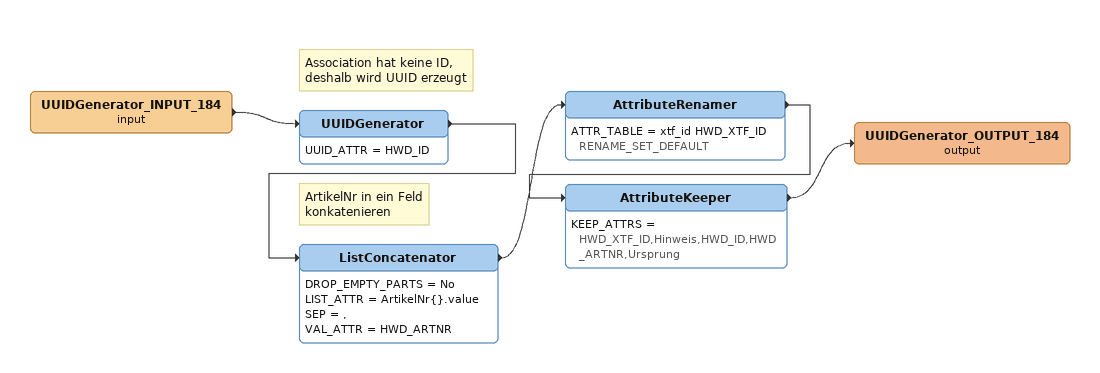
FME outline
UUIDGenerator_INPUT_184 (input)
    -> UUIDGenerator
Note: Association hat keine ID, / deshalb wird UUID erzeugt
UUIDGenerator
    UUID_ATTR = HWD_ID
    -> ListConcatenator
Note: ArtikelNr in ein Feld / konkatenieren
ListConcatenator
    DROP_EMPTY_PARTS = No
    LIST_ATTR = ArtikelNr{}.value
    SEP = ,
    VAL_ATTR = HWD_ARTNR
    -> AttributeRenamer
AttributeRenamer
    ATTR_TABLE = xtf_id HWD_XTF_ID RENAME_SET_DEFAULT
    -> AttributeKeeper
AttributeKeeper
    KEEP_ATTRS = HWD_XTF_ID,Hinweis,HWD_ID,HWD_ARTNR,Ursprung
    -> UUIDGenerator_OUTPUT_184 (output)
UUIDGenerator_OUTPUT_184 (output)
